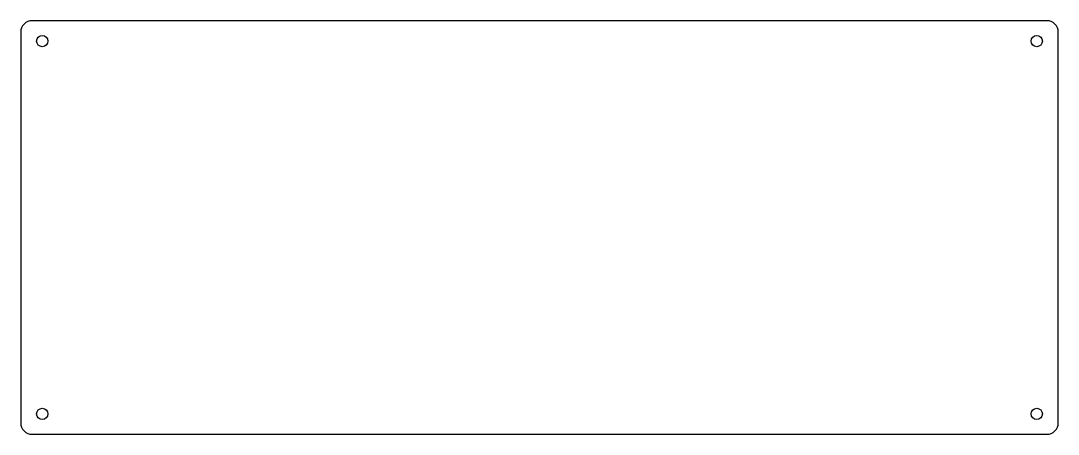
# Model space of a CAD drawing. Header units: millimetres. Extents: x -264 to 12, y -12 to 98.
import ezdxf

# ---------------------------------------------------------------- set-up
doc = ezdxf.new("R2010")
doc.units = ezdxf.units.MM
doc.layers.get('0').update_dxf_attribs({"linetype": 'CONTINUOUS'})

msp = doc.modelspace()

# ---------------------------------------------------------------- linework, layer by layer
msp.add_lwpolyline([(-264.41, -9.29, 0.414214), (-261.41, -12.29), (9, -12.29, 0.414214), (12, -9.29), (12, 94.86, 0.414214), (9, 97.86), (-261.41, 97.86, 0.414214), (-264.41, 94.86)], format="xyb", close=True)
for centre in [(-258.68, 92.45), (6.27, 92.45), (-258.68, -6.88), (6.27, -6.88)]:
    msp.add_circle(centre, 1.5)

doc.saveas('drawing.dxf')
